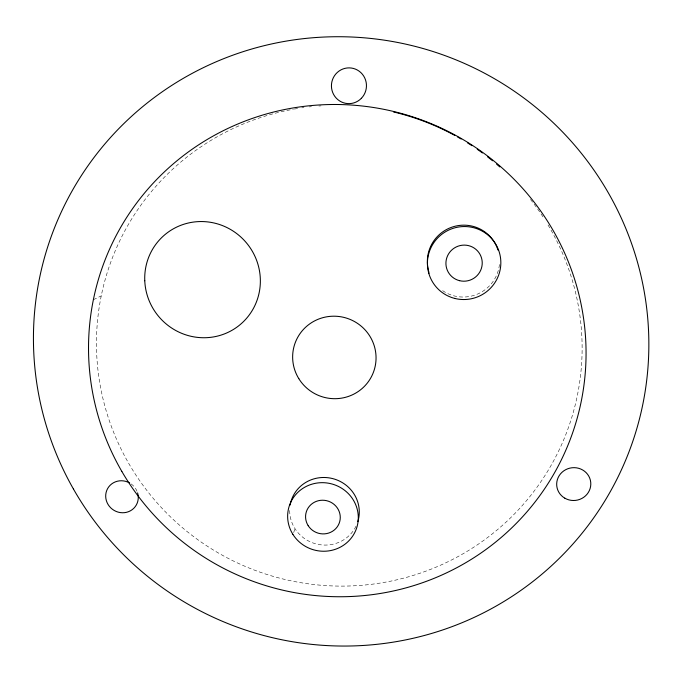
<?xml version="1.0" encoding="UTF-8"?>
<svg xmlns="http://www.w3.org/2000/svg" width="683" height="683" viewBox="0 0 683 683"><rect width="100%" height="100%" fill="white"/><g stroke="black" fill="none" stroke-linecap="round" stroke-linejoin="round"><path stroke-width="0.51" stroke-dasharray="3.42 2.56" d="M293.673 532.595L294.979 528.651M93.375 299.709L101.238 295.884M548.031 224.955A243.327 239.895 22.2 0 1 438.529 566.087A243.327 239.895 22.2 0 1 107.709 415.776A243.327 239.895 22.2 0 1 293.349 109.237M294.407 109.049A243.327 239.895 22.2 0 1 297.583 108.512M301.835 107.854A243.327 239.895 22.2 0 1 303.961 107.555M309.297 106.898A243.327 239.895 22.2 0 1 311.422 106.659M318.893 106.002A243.327 239.895 22.2 0 1 321.019 105.848M530.52 199.453A243.327 239.895 22.2 0 1 542.985 216.87M131.17 483.957A16.529 15.76 33.8 0 1 137.266 491.862M499.444 264.5A36.242 35.84 -29.6 0 1 441.585 289.891M356.022 526.192A34.91 33.698 17.1 0 1 316.588 544.044A34.91 33.698 17.1 0 1 289.677 509.919"/><path stroke-width="1.02" d="M428.779 271.433L428.864 273.524M393.519 111.952A243.327 239.895 22.2 0 1 454.733 135.388M457.49 136.907A243.327 239.895 22.2 0 1 461.145 139.008M467.479 142.832A243.327 239.895 22.2 0 1 471.953 145.692M477.238 149.261A243.327 239.895 22.2 0 1 482.446 152.966M487.542 156.808A243.327 239.895 22.2 0 1 492.537 160.77M496.609 164.159A243.327 239.895 22.2 0 1 499.802 166.934M137.599 492.87A16.529 15.76 33.8 0 1 122.445 512.762A16.529 15.76 33.8 0 1 106.13 492.383A16.529 15.76 33.8 0 1 129.719 483.018M428.506 270.442A36.242 35.84 -29.6 0 1 453.563 226.645A36.242 35.84 -29.6 0 1 497.984 250.029M290.147 505.027A34.91 33.698 17.1 0 1 332.365 478.518A34.91 33.698 17.1 0 1 357.824 521.616M73.414 488.977A308.315 304.055 22.2 0 0 606.359 498.428A308.315 304.055 22.2 0 0 343.66 36.771A308.315 304.055 22.2 0 0 73.414 488.977M361.358 98.318A17.886 17.51 -84.3 0 0 353.444 68.454A17.886 17.51 -84.3 0 0 332.04 90.498A17.886 17.51 -84.3 0 0 361.358 98.318M564.815 498.172A17.075 16.401 -8.2 0 0 590.804 484.341A17.075 16.401 -8.2 0 0 565.618 469.733A17.075 16.401 -8.2 0 0 564.815 498.172M121.822 471.398A249.295 245.598 22.2 0 0 552.701 475.957A249.295 245.598 22.2 0 0 337.342 104.499A249.295 245.598 22.2 0 0 121.822 471.398M455.074 298.497A36.814 36.404 -29 0 0 499.469 252.804A36.814 36.404 -29 0 0 437.837 237.812A36.814 36.404 -29 0 0 455.074 298.497M459.633 280.696A18.202 17.997 -28.9 0 0 481.541 258.063A18.202 17.997 -28.9 0 0 451.053 250.704A18.202 17.997 -28.9 0 0 459.633 280.696M292.887 534.354A35.448 34.184 17.1 0 0 354.067 533.85A35.448 34.184 17.1 0 0 321.941 482.668A35.448 34.184 17.1 0 0 292.887 534.354M308.17 525.645A17.408 16.785 17.1 0 0 338.213 525.329A17.408 16.785 17.1 0 0 322.376 500.229A17.408 16.785 17.1 0 0 308.17 525.645M298.804 378.638A41.791 41.151 22.3 0 0 371.006 377.503A41.791 41.151 22.3 0 0 333.236 316.203A41.791 41.151 22.3 0 0 298.804 378.638M144.77 280.756A58.636 57.27 50.8 0 0 233.535 329.394A58.636 57.27 50.8 0 0 229.317 228.788A58.636 57.27 50.8 0 0 144.77 280.756"/></g></svg>
